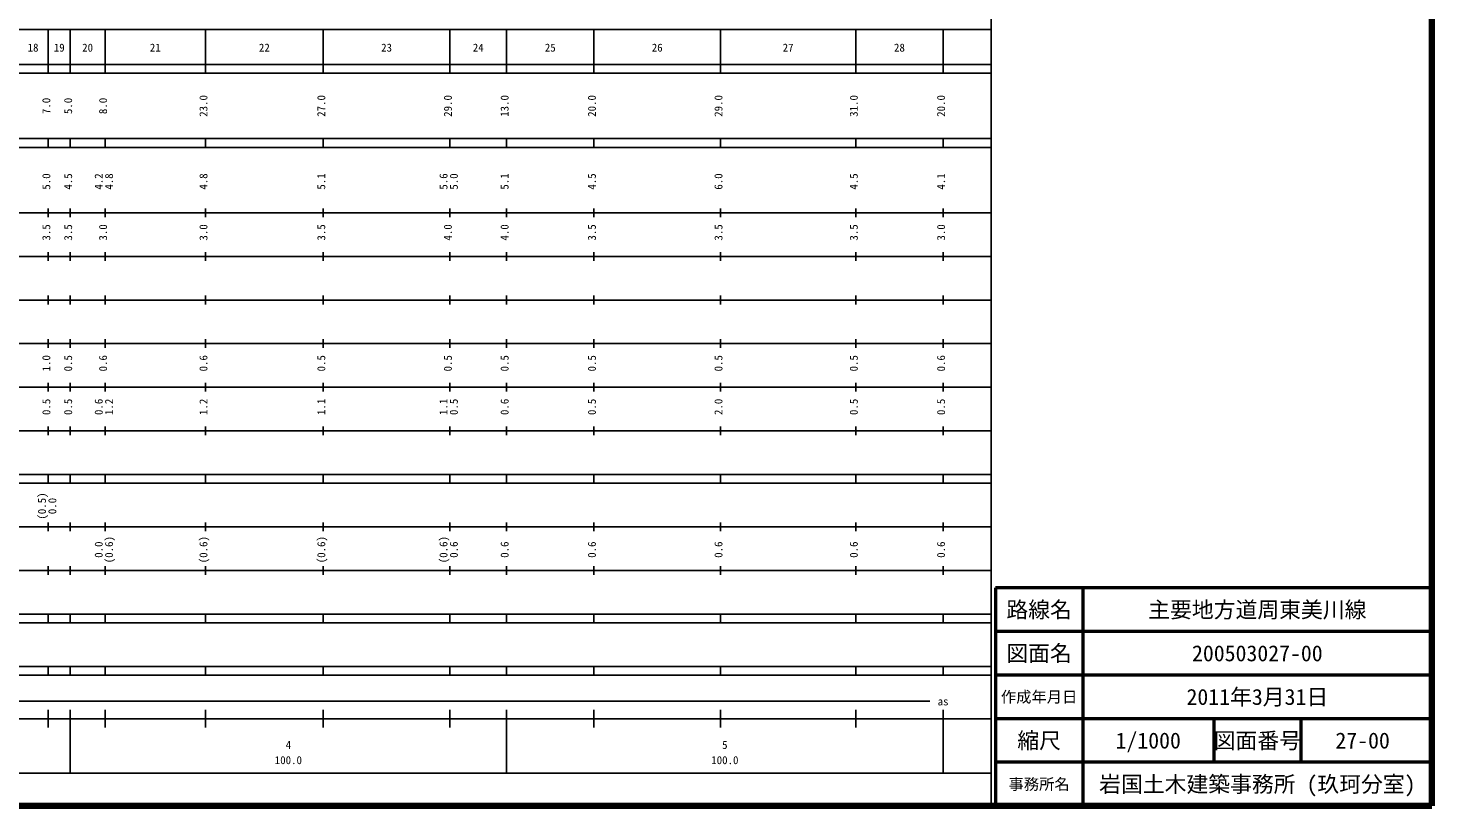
# Model space of a CAD drawing. Units: millimetres on the paper, enlarged 1000 times. Extents: x 40000 to 680000, y 20000 to 380000.
# Drawn here: x 358362 to 680000, y 20000 to 198357 of the extents above; entities that cross this region are included whole.
import ezdxf
from ezdxf.enums import TextEntityAlignment as Align

# ---------------------------------------------------------------- set-up
doc = ezdxf.new("R2010")
doc.units = ezdxf.units.MM
doc.header["$LTSCALE"] = 1000
for name, color, linetype, lineweight in [('S-TTL', 2, 'Continuous', 140), ('S-TTL-BAND', 7, 'Continuous', 25), ('S-TTL-FRAM', 2, 'Continuous', 50), ('S-TTL-LINE', 7, 'Continuous', 50)]:
    doc.layers.add(name, color=color, linetype=linetype, lineweight=lineweight)
doc.layers.add('S-TTL-TXT', color=7, linetype='Continuous')
doc.styles.add('ＭＳ ゴシック', font='')
doc.styles.get('ＭＳ ゴシック').set_extended_font_data('MS Gothic')

msp = doc.modelspace()

# ---------------------------------------------------------------- linework, layer by layer
at = {"layer": 'S-TTL'}
for p, q in [((680000, 20000), (680000, 380000)), ((40000, 20000), (680000, 20000))]:
    msp.add_line(p, q, dxfattribs=at)
at = {"layer": 'S-TTL-BAND'}
for p, q in [((579000, 20000), (579000, 370000)), ((68000, 198000), (579000, 198000)), ((363000, 188000), (363000, 198000)), ((368000, 188000), (368000, 198000)), ((376000, 188000), (376000, 198000)), ((399000, 188000), (399000, 198000)), ((426000, 188000), (426000, 198000)), ((455000, 188000), (455000, 198000)), ((468000, 188000), (468000, 198000)), ((488000, 188000), (488000, 198000)), ((517000, 188000), (517000, 198000)), ((548000, 188000), (548000, 198000)), ((568000, 188000), (568000, 198000)), ((40000, 190000), (579000, 190000)), ((40000, 188000), (579000, 188000)), ((40000, 173000), (579000, 173000)), ((40000, 171000), (579000, 171000)), ((363000, 171000), (363000, 173000)), ((368000, 171000), (368000, 173000)), ((376000, 171000), (376000, 173000)), ((399000, 171000), (399000, 173000)), ((426000, 171000), (426000, 173000)), ((455000, 171000), (455000, 173000)), ((468000, 171000), (468000, 173000)), ((488000, 171000), (488000, 173000)), ((517000, 171000), (517000, 173000)), ((548000, 171000), (548000, 173000)), ((568000, 171000), (568000, 173000)), ((40000, 156000), (579000, 156000)), ((363000, 155000), (363000, 157000)), ((368000, 155000), (368000, 157000)), ((376000, 155000), (376000, 157000)), ((399000, 155000), (399000, 157000)), ((426000, 155000), (426000, 157000)), ((455000, 155000), (455000, 157000)), ((468000, 155000), (468000, 157000)), ((488000, 155000), (488000, 157000)), ((517000, 155000), (517000, 157000)), ((548000, 155000), (548000, 157000)), ((568000, 155000), (568000, 157000)), ((46000, 146000), (579000, 146000)), ((363000, 145000), (363000, 147000)), ((368000, 145000), (368000, 147000)), ((376000, 145000), (376000, 147000)), ((399000, 145000), (399000, 147000)), ((426000, 145000), (426000, 147000)), ((455000, 145000), (455000, 147000)), ((468000, 145000), (468000, 147000)), ((488000, 145000), (488000, 147000)), ((517000, 145000), (517000, 147000)), ((548000, 145000), (548000, 147000)), ((568000, 145000), (568000, 147000)), ((52000, 136000), (579000, 136000)), ((363000, 135000), (363000, 137000)), ((368000, 135000), (368000, 137000)), ((376000, 135000), (376000, 137000)), ((399000, 135000), (399000, 137000)), ((426000, 135000), (426000, 137000)), ((455000, 135000), (455000, 137000)), ((468000, 135000), (468000, 137000)), ((488000, 135000), (488000, 137000)), ((517000, 135000), (517000, 137000)), ((548000, 135000), (548000, 137000)), ((568000, 135000), (568000, 137000)), ((46000, 126000), (579000, 126000)), ((363000, 125000), (363000, 127000)), ((368000, 125000), (368000, 127000)), ((376000, 125000), (376000, 127000)), ((399000, 125000), (399000, 127000)), ((426000, 125000), (426000, 127000)), ((455000, 125000), (455000, 127000)), ((468000, 125000), (468000, 127000)), ((488000, 125000), (488000, 127000)), ((517000, 125000), (517000, 127000)), ((548000, 125000), (548000, 127000)), ((568000, 125000), (568000, 127000)), ((52000, 116000), (579000, 116000)), ((363000, 115000), (363000, 117000)), ((368000, 115000), (368000, 117000)), ((376000, 115000), (376000, 117000)), ((399000, 115000), (399000, 117000)), ((426000, 115000), (426000, 117000)), ((455000, 115000), (455000, 117000)), ((468000, 115000), (468000, 117000)), ((488000, 115000), (488000, 117000)), ((517000, 115000), (517000, 117000)), ((548000, 115000), (548000, 117000)), ((568000, 115000), (568000, 117000)), ((363000, 105000), (363000, 107000)), ((368000, 105000), (368000, 107000)), ((376000, 105000), (376000, 107000)), ((399000, 105000), (399000, 107000)), ((426000, 105000), (426000, 107000)), ((455000, 105000), (455000, 107000)), ((468000, 105000), (468000, 107000)), ((488000, 105000), (488000, 107000)), ((517000, 105000), (517000, 107000)), ((548000, 105000), (548000, 107000)), ((568000, 105000), (568000, 107000)), ((46000, 106000), (579000, 106000)), ((40000, 96000), (579000, 96000)), ((40000, 94000), (579000, 94000)), ((363000, 94000), (363000, 96000)), ((368000, 94000), (368000, 96000)), ((376000, 94000), (376000, 96000)), ((399000, 94000), (399000, 96000)), ((426000, 94000), (426000, 96000)), ((455000, 94000), (455000, 96000)), ((468000, 94000), (468000, 96000)), ((488000, 94000), (488000, 96000)), ((517000, 94000), (517000, 96000)), ((548000, 94000), (548000, 96000)), ((568000, 94000), (568000, 96000)), ((49000, 84000), (579000, 84000)), ((363000, 83000), (363000, 85000)), ((368000, 83000), (368000, 85000)), ((376000, 83000), (376000, 85000)), ((399000, 83000), (399000, 85000)), ((426000, 83000), (426000, 85000)), ((455000, 83000), (455000, 85000)), ((468000, 83000), (468000, 85000)), ((488000, 83000), (488000, 85000)), ((517000, 83000), (517000, 85000)), ((548000, 83000), (548000, 85000)), ((568000, 83000), (568000, 85000)), ((40000, 74000), (579000, 74000)), ((363000, 73000), (363000, 75000)), ((368000, 73000), (368000, 75000)), ((376000, 73000), (376000, 75000)), ((399000, 73000), (399000, 75000)), ((426000, 73000), (426000, 75000)), ((455000, 73000), (455000, 75000)), ((468000, 73000), (468000, 75000)), ((488000, 73000), (488000, 75000)), ((517000, 73000), (517000, 75000)), ((548000, 73000), (548000, 75000)), ((568000, 73000), (568000, 75000)), ((40000, 64000), (579000, 64000)), ((40000, 62000), (579000, 62000)), ((363000, 62000), (363000, 64000)), ((368000, 62000), (368000, 64000)), ((376000, 62000), (376000, 64000)), ((399000, 62000), (399000, 64000)), ((426000, 62000), (426000, 64000)), ((455000, 62000), (455000, 64000)), ((468000, 62000), (468000, 64000)), ((488000, 62000), (488000, 64000)), ((517000, 62000), (517000, 64000)), ((548000, 62000), (548000, 64000)), ((568000, 62000), (568000, 64000)), ((40000, 52000), (579000, 52000)), ((363000, 50000), (363000, 52000)), ((368000, 50000), (368000, 52000)), ((376000, 50000), (376000, 52000)), ((399000, 50000), (399000, 52000)), ((426000, 50000), (426000, 52000)), ((455000, 50000), (455000, 52000)), ((468000, 50000), (468000, 52000)), ((488000, 50000), (488000, 52000)), ((517000, 50000), (517000, 52000)), ((548000, 50000), (548000, 52000)), ((568000, 50000), (568000, 52000)), ((40000, 50000), (579000, 50000)), ((71000, 44000), (565000, 44000)), ((363000, 38000), (363000, 42000)), ((368000, 27500), (368000, 42000)), ((376000, 38000), (376000, 42000)), ((399000, 38000), (399000, 42000)), ((426000, 38000), (426000, 42000)), ((455000, 38000), (455000, 42000)), ((468000, 27500), (468000, 42000)), ((488000, 38000), (488000, 42000)), ((517000, 38000), (517000, 42000)), ((548000, 38000), (548000, 42000)), ((568000, 27500), (568000, 42000)), ((40000, 40000), (579000, 40000)), ((68000, 27500), (579000, 27500))]:
    msp.add_line(p, q, dxfattribs=at)
at = {"layer": 'S-TTL-FRAM'}
for p, q in [((680000, 70000), (580000, 70000)), ((580000, 70000), (580000, 20000))]:
    msp.add_line(p, q, dxfattribs=at)
at = {"layer": 'S-TTL-LINE'}
for p, q in [((600000, 70000), (600000, 20000)), ((680000, 60000), (580000, 60000)), ((680000, 50000), (580000, 50000)), ((680000, 40000), (580000, 40000)), ((630000, 40000), (630000, 30000)), ((650000, 40000), (650000, 30000)), ((680000, 30000), (580000, 30000))]:
    msp.add_line(p, q, dxfattribs=at)

# ---------------------------------------------------------------- texts
at = {"layer": 'S-TTL-BAND', "style": 'ＭＳ ゴシック'}
for s, p in [('18', (359500, 192405)), ('19', (365500, 192405)), ('20', (372000, 192405)), ('21', (387500, 192405)), ('22', (412500, 192405)), ('23', (440500, 192405)), ('24', (461500, 192405)), ('25', (478000, 192405)), ('26', (502500, 192405)), ('27', (532500, 192405)), ('28', (558000, 192405)), ('as', (568000, 42500)), ('4', (418000, 32523)), ('5', (518000, 32523)), ('100.0', (418000, 29033)), ('100.0', (518000, 29033))]:
    msp.add_text(s, height=1833, dxfattribs=at).set_placement(p, align=Align.BOTTOM_CENTER)
for s, p in [('7.0', (364000, 180500)), ('5.0', (369000, 180500)), ('8.0', (377000, 180500)), ('23.0', (400000, 180500)), ('27.0', (427000, 180500)), ('29.0', (456000, 180500)), ('13.0', (469000, 180500)), ('20.0', (489000, 180500)), ('29.0', (518000, 180500)), ('31.0', (549000, 180500)), ('20.0', (569000, 180500)), ('5.0', (364000, 163174)), ('4.5', (369000, 163174)), ('4.2', (376000, 163174)), ('4.8', (378370, 163174)), ('4.8', (400000, 163174)), ('5.1', (427000, 163174)), ('5.6', (455000, 163174)), ('5.0', (457370, 163174)), ('5.1', (469000, 163174)), ('4.5', (489000, 163174)), ('6.0', (518000, 163174)), ('4.5', (549000, 163174)), ('4.1', (569000, 163174)), ('3.5', (364000, 151500)), ('3.5', (369000, 151500)), ('3.0', (377000, 151500)), ('3.0', (400000, 151500)), ('3.5', (427000, 151500)), ('4.0', (456000, 151500)), ('4.0', (469000, 151500)), ('3.5', (489000, 151500)), ('3.5', (518000, 151500)), ('3.5', (549000, 151500)), ('3.0', (569000, 151500)), ('1.0', (364000, 121500)), ('0.5', (369000, 121500)), ('0.6', (377000, 121500)), ('0.6', (400000, 121500)), ('0.5', (427000, 121500)), ('0.5', (456000, 121500)), ('0.5', (469000, 121500)), ('0.5', (489000, 121500)), ('0.5', (518000, 121500)), ('0.5', (549000, 121500)), ('0.6', (569000, 121500)), ('0.5', (364000, 111500)), ('0.5', (369000, 111500)), ('0.6', (376000, 111500)), ('1.2', (378370, 111500)), ('1.2', (400000, 111500)), ('1.1', (427000, 111500)), ('1.1', (455000, 111500)), ('0.5', (457370, 111500)), ('0.6', (469000, 111500)), ('0.5', (489000, 111500)), ('2.0', (518000, 111500)), ('0.5', (549000, 111500)), ('0.5', (569000, 111500)), ('(0.5)', (363000, 88764)), ('0.0', (365370, 88764)), ('0.0', (376000, 78764)), ('(0.6)', (378370, 78764)), ('(0.6)', (400000, 78764)), ('(0.6)', (427000, 78764)), ('(0.6)', (455000, 78764)), ('0.6', (457370, 78764)), ('0.6', (469000, 78764)), ('0.6', (489000, 78764)), ('0.6', (518000, 78764)), ('0.6', (549000, 78764)), ('0.6', (569000, 78764))]:
    msp.add_text(s, height=1833, rotation=90, dxfattribs=at).set_placement(p, align=Align.BOTTOM_CENTER)
at = {"layer": 'S-TTL-TXT', "style": 'ＭＳ ゴシック'}
for s, height, p in [('路線名', 3666, (590000, 65000)), ('路線名', 3666, (590000, 65000)), ('主要地方道周東美川線', 3666, (640000, 65000)), ('図面名', 3666, (590000, 55000)), ('図面名', 3666, (590000, 55000)), ('200503027-00', 3666, (640000, 55000)), ('作成年月日', 2566, (590000, 45000)), ('作成年月日', 2566, (590000, 45000)), ('2011年3月31日', 3666, (640000, 45000)), ('縮尺', 3666, (590000, 35000)), ('縮尺', 3666, (590000, 35000)), ('1/1000', 3666, (615000, 35000)), ('図面番号', 3666, (640000, 35000)), ('図面番号', 3666, (640000, 35000)), ('27-00', 3666, (664125, 35000)), ('事務所名', 2566, (590000, 25000)), ('事務所名', 2566, (590000, 25000)), ('岩国土木建築事務所 (玖珂分室)', 3666, (640000, 25000))]:
    msp.add_text(s, height=height, dxfattribs=at).set_placement(p, align=Align.MIDDLE_CENTER)

doc.saveas('drawing.dxf')
